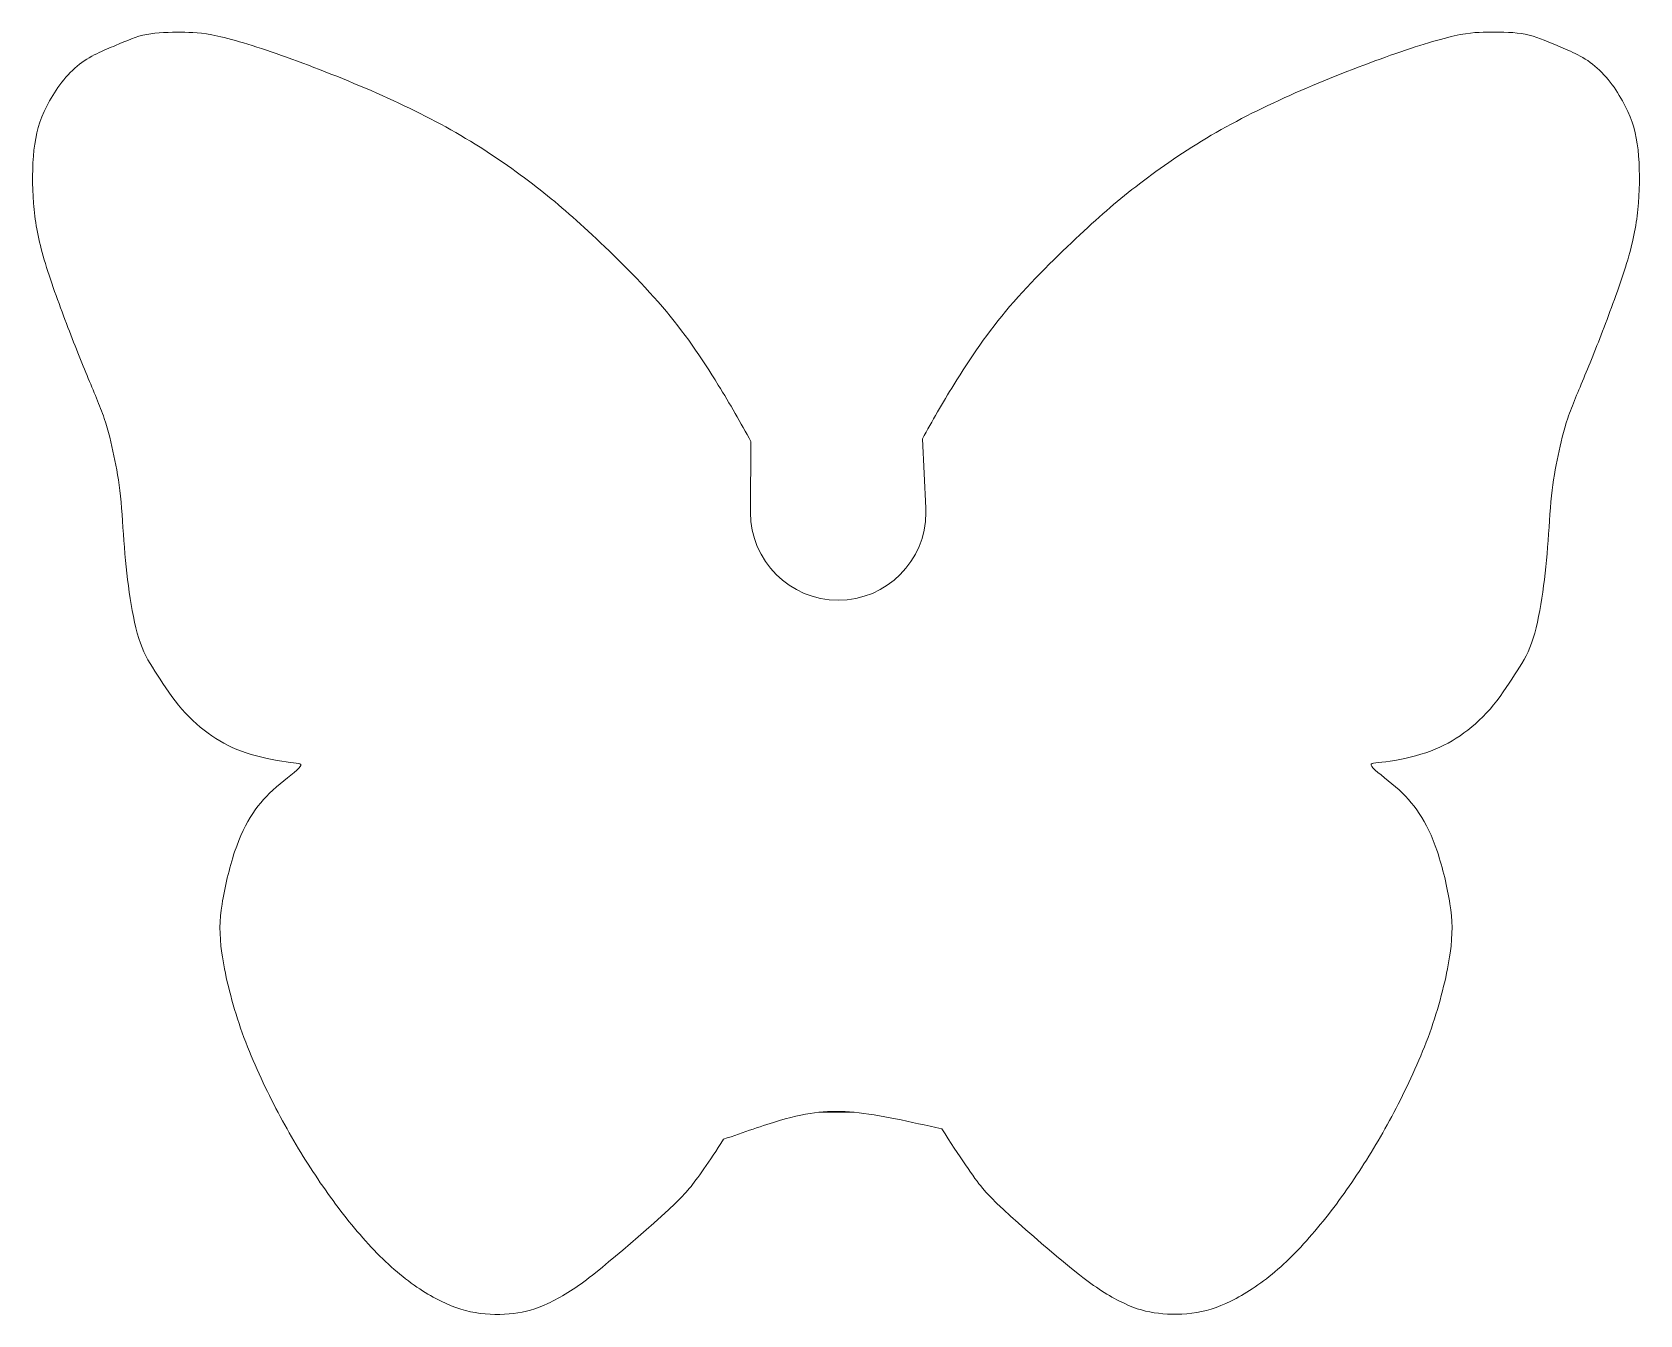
# Model space of a CAD drawing. Header units: millimetres. Extents: x -29.8 to 29.8, y -23.8 to 23.8.
import ezdxf

# ---------------------------------------------------------------- set-up
doc = ezdxf.new("R2010")
doc.units = ezdxf.units.MM
doc.header["$MEASUREMENT"] = 0
doc.layers.add('Layer 1', color=7, linetype='Continuous')

msp = doc.modelspace()

# ---------------------------------------------------------------- linework, layer by layer
at = {"layer": 'Layer 1', "color": 5, "lineweight": 0}
for points, knots in [([(-3.1692, 5.9792), (-3.1692, 5.9792), (-3.1691, 5.9904), (-3.1691, 5.9904), (-3.1691, 5.9904), (-3.1692, 5.979), (-3.1693, 5.9675), (-3.1693, 5.956), (-3.1693, 5.956), (-3.1693, 4.1611), (-1.7142, 2.706), (0.0807, 2.706), (0.0807, 2.706), (1.8756, 2.706), (3.3307, 4.1611), (3.3307, 5.956), (3.3307, 5.956), (3.3307, 6.0108), (3.3293, 6.0653), (3.3267, 6.1193), (3.3267, 6.1193), (3.3267, 6.1193), (3.2, 8.679), (3.2, 8.679), (3.2, 8.679), (3.553, 9.335), (3.954, 10.026), (4.359, 10.682), (4.359, 10.682), (4.986, 11.7), (5.622, 12.637), (6.43, 13.584), (6.43, 13.584), (7.237, 14.531), (8.217, 15.488), (9.025, 16.242), (9.025, 16.242), (9.833, 16.995), (10.468, 17.545), (11.242, 18.136), (11.242, 18.136), (12.015, 18.726), (12.926, 19.358), (13.897, 19.928), (13.897, 19.928), (14.868, 20.498), (15.9, 21.007), (17.008, 21.496), (17.008, 21.496), (18.117, 21.985), (19.303, 22.453), (20.342, 22.825), (20.342, 22.825), (21.382, 23.198), (22.276, 23.474), (22.895, 23.612), (22.895, 23.612), (23.513, 23.75), (23.857, 23.75), (24.261, 23.75), (24.261, 23.75), (24.665, 23.75), (25.129, 23.75), (25.524, 23.673), (25.524, 23.673), (25.919, 23.596), (26.246, 23.442), (26.676, 23.263), (26.676, 23.263), (27.105, 23.084), (27.638, 22.881), (28.102, 22.494), (28.102, 22.494), (28.566, 22.107), (28.961, 21.537), (29.227, 21.007), (29.227, 21.007), (29.493, 20.478), (29.629, 19.989), (29.697, 19.388), (29.697, 19.388), (29.765, 18.787), (29.765, 18.074), (29.714, 17.423), (29.714, 17.423), (29.663, 16.771), (29.561, 16.181), (29.356, 15.458), (29.356, 15.458), (29.15, 14.735), (28.841, 13.879), (28.549, 13.105), (28.549, 13.105), (28.257, 12.331), (27.982, 11.639), (27.733, 11.038), (27.733, 11.038), (27.483, 10.437), (27.26, 9.928), (27.097, 9.45), (27.097, 9.45), (26.933, 8.971), (26.83, 8.523), (26.736, 8.065), (26.736, 8.065), (26.641, 7.607), (26.555, 7.138), (26.495, 6.568), (26.495, 6.568), (26.435, 5.998), (26.401, 5.326), (26.349, 4.674), (26.349, 4.674), (26.297, 4.022), (26.229, 3.391), (26.134, 2.78), (26.134, 2.78), (26.04, 2.169), (25.919, 1.578), (25.756, 1.12), (25.756, 1.12), (25.593, 0.662), (25.387, 0.336), (25.129, -0.061), (25.129, -0.061), (24.871, -0.458), (24.562, -0.926), (24.218, -1.324), (24.218, -1.324), (23.874, -1.721), (23.496, -2.047), (23.109, -2.311), (23.109, -2.311), (22.723, -2.576), (22.327, -2.78), (21.838, -2.943), (21.838, -2.943), (21.348, -3.106), (20.763, -3.228), (20.359, -3.279), (20.359, -3.279), (19.956, -3.33), (19.732, -3.309), (19.835, -3.452), (19.835, -3.452), (19.938, -3.594), (20.368, -3.9), (20.72, -4.205), (20.72, -4.205), (21.073, -4.511), (21.348, -4.816), (21.597, -5.193), (21.597, -5.193), (21.846, -5.57), (22.07, -6.018), (22.267, -6.608), (22.267, -6.608), (22.465, -7.199), (22.637, -7.932), (22.731, -8.543), (22.731, -8.543), (22.826, -9.154), (22.843, -9.643), (22.74, -10.366), (22.74, -10.366), (22.637, -11.089), (22.413, -12.046), (22.104, -12.973), (22.104, -12.973), (21.795, -13.899), (21.399, -14.795), (20.978, -15.641), (20.978, -15.641), (20.557, -16.486), (20.11, -17.28), (19.638, -18.034), (19.638, -18.034), (19.165, -18.787), (18.667, -19.5), (18.134, -20.172), (18.134, -20.172), (17.601, -20.844), (17.034, -21.475), (16.467, -21.984), (16.467, -21.984), (15.9, -22.494), (15.332, -22.881), (14.817, -23.156), (14.817, -23.156), (14.301, -23.432), (13.837, -23.596), (13.356, -23.679), (13.356, -23.679), (12.875, -23.761), (12.376, -23.761), (11.938, -23.709), (11.938, -23.709), (11.5, -23.657), (11.122, -23.554), (10.666, -23.339), (10.666, -23.339), (10.211, -23.125), (9.678, -22.799), (9.137, -22.382), (9.137, -22.382), (8.595, -21.964), (6.081, -19.871), (5.419, -19.067), (5.419, -19.067), (5.113, -18.695), (4.561, -17.881), (3.919, -16.879), (3.919, -16.879), (3.338, -16.747), (2.758, -16.616), (2.209, -16.505), (2.209, -16.505), (1.661, -16.395), (1.143, -16.306), (0.676, -16.261), (0.676, -16.261), (0.208, -16.217), (-0.208, -16.219), (-0.636, -16.263), (-0.636, -16.263), (-1.063, -16.308), (-1.501, -16.396), (-2.091, -16.57), (-2.091, -16.57), (-2.68, -16.744), (-3.421, -17.003), (-4.163, -17.263), (-4.163, -17.263), (-4.7, -18.089), (-5.153, -18.748), (-5.419, -19.072), (-5.419, -19.072), (-6.081, -19.877), (-8.595, -21.969), (-9.136, -22.387), (-9.136, -22.387), (-9.678, -22.804), (-10.211, -23.13), (-10.666, -23.345), (-10.666, -23.345), (-11.121, -23.559), (-11.5, -23.663), (-11.938, -23.714), (-11.938, -23.714), (-12.376, -23.766), (-12.875, -23.766), (-13.356, -23.684), (-13.356, -23.684), (-13.837, -23.602), (-14.301, -23.437), (-14.817, -23.162), (-14.817, -23.162), (-15.332, -22.886), (-15.899, -22.499), (-16.467, -21.99), (-16.467, -21.99), (-17.034, -21.481), (-17.601, -20.849), (-18.134, -20.177), (-18.134, -20.177), (-18.666, -19.505), (-19.165, -18.792), (-19.638, -18.039), (-19.638, -18.039), (-20.11, -17.285), (-20.557, -16.491), (-20.978, -15.646), (-20.978, -15.646), (-21.399, -14.801), (-21.795, -13.905), (-22.104, -12.978), (-22.104, -12.978), (-22.413, -12.051), (-22.637, -11.094), (-22.74, -10.371), (-22.74, -10.371), (-22.843, -9.648), (-22.826, -9.16), (-22.731, -8.549), (-22.731, -8.549), (-22.637, -7.938), (-22.465, -7.204), (-22.267, -6.614), (-22.267, -6.614), (-22.069, -6.023), (-21.846, -5.575), (-21.597, -5.198), (-21.597, -5.198), (-21.348, -4.822), (-21.073, -4.516), (-20.72, -4.211), (-20.72, -4.211), (-20.368, -3.905), (-19.938, -3.6), (-19.835, -3.457), (-19.835, -3.457), (-19.732, -3.315), (-19.955, -3.335), (-20.359, -3.284), (-20.359, -3.284), (-20.763, -3.233), (-21.348, -3.111), (-21.837, -2.948), (-21.837, -2.948), (-22.327, -2.785), (-22.723, -2.581), (-23.109, -2.317), (-23.109, -2.317), (-23.496, -2.052), (-23.874, -1.726), (-24.218, -1.329), (-24.218, -1.329), (-24.562, -0.932), (-24.871, -0.463), (-25.129, -0.066), (-25.129, -0.066), (-25.387, 0.331), (-25.593, 0.657), (-25.756, 1.115), (-25.756, 1.115), (-25.919, 1.573), (-26.04, 2.164), (-26.134, 2.775), (-26.134, 2.775), (-26.229, 3.386), (-26.297, 4.017), (-26.349, 4.669), (-26.349, 4.669), (-26.4, 5.32), (-26.435, 5.992), (-26.495, 6.563), (-26.495, 6.563), (-26.555, 7.133), (-26.641, 7.601), (-26.736, 8.06), (-26.736, 8.06), (-26.83, 8.518), (-26.933, 8.966), (-27.097, 9.444), (-27.097, 9.444), (-27.26, 9.923), (-27.483, 10.432), (-27.733, 11.033), (-27.733, 11.033), (-27.982, 11.634), (-28.257, 12.326), (-28.549, 13.1), (-28.549, 13.1), (-28.841, 13.874), (-29.15, 14.729), (-29.356, 15.452), (-29.356, 15.452), (-29.561, 16.175), (-29.663, 16.766), (-29.714, 17.417), (-29.714, 17.417), (-29.765, 18.069), (-29.765, 18.782), (-29.697, 19.383), (-29.697, 19.383), (-29.629, 19.983), (-29.493, 20.472), (-29.227, 21.002), (-29.227, 21.002), (-28.961, 21.531), (-28.566, 22.102), (-28.102, 22.488), (-28.102, 22.488), (-27.638, 22.875), (-27.105, 23.079), (-26.675, 23.258), (-26.675, 23.258), (-26.246, 23.437), (-25.919, 23.591), (-25.524, 23.668), (-25.524, 23.668), (-25.129, 23.745), (-24.665, 23.745), (-24.261, 23.745), (-24.261, 23.745), (-23.857, 23.745), (-23.513, 23.745), (-22.894, 23.606), (-22.894, 23.606), (-22.276, 23.468), (-21.382, 23.192), (-20.342, 22.82), (-20.342, 22.82), (-19.302, 22.448), (-18.117, 21.979), (-17.008, 21.491), (-17.008, 21.491), (-15.899, 21.002), (-14.868, 20.493), (-13.897, 19.922), (-13.897, 19.922), (-12.926, 19.352), (-12.015, 18.721), (-11.242, 18.13), (-11.242, 18.13), (-10.468, 17.54), (-9.833, 16.99), (-9.025, 16.236), (-9.025, 16.236), (-8.217, 15.483), (-7.237, 14.526), (-6.43, 13.579), (-6.43, 13.579), (-5.622, 12.632), (-4.986, 11.695), (-4.359, 10.676), (-4.359, 10.676), (-3.935, 9.99), (-3.516, 9.266), (-3.151, 8.583), (-3.151, 8.583), (-3.151, 8.583), (-3.1692, 5.9792), (-3.1692, 5.9792)], [0, 0, 0, 0, 0.0093458, 0.0093458, 0.0093458, 0.0093458, 0.0186916, 0.0186916, 0.0186916, 0.0186916, 0.0280374, 0.0280374, 0.0280374, 0.0280374, 0.0373832, 0.0373832, 0.0373832, 0.0373832, 0.046729, 0.046729, 0.046729, 0.046729, 0.0560748, 0.0560748, 0.0560748, 0.0560748, 0.0654206, 0.0654206, 0.0654206, 0.0654206, 0.0747664, 0.0747664, 0.0747664, 0.0747664, 0.0841121, 0.0841121, 0.0841121, 0.0841121, 0.0934579, 0.0934579, 0.0934579, 0.0934579, 0.1028037, 0.1028037, 0.1028037, 0.1028037, 0.1121495, 0.1121495, 0.1121495, 0.1121495, 0.1214953, 0.1214953, 0.1214953, 0.1214953, 0.1308411, 0.1308411, 0.1308411, 0.1308411, 0.1401869, 0.1401869, 0.1401869, 0.1401869, 0.1495327, 0.1495327, 0.1495327, 0.1495327, 0.1588785, 0.1588785, 0.1588785, 0.1588785, 0.1682243, 0.1682243, 0.1682243, 0.1682243, 0.1775701, 0.1775701, 0.1775701, 0.1775701, 0.1869159, 0.1869159, 0.1869159, 0.1869159, 0.1962617, 0.1962617, 0.1962617, 0.1962617, 0.2056075, 0.2056075, 0.2056075, 0.2056075, 0.2149533, 0.2149533, 0.2149533, 0.2149533, 0.2242991, 0.2242991, 0.2242991, 0.2242991, 0.2336449, 0.2336449, 0.2336449, 0.2336449, 0.2429907, 0.2429907, 0.2429907, 0.2429907, 0.2523364, 0.2523364, 0.2523364, 0.2523364, 0.2616822, 0.2616822, 0.2616822, 0.2616822, 0.271028, 0.271028, 0.271028, 0.271028, 0.2803738, 0.2803738, 0.2803738, 0.2803738, 0.2897196, 0.2897196, 0.2897196, 0.2897196, 0.2990654, 0.2990654, 0.2990654, 0.2990654, 0.3084112, 0.3084112, 0.3084112, 0.3084112, 0.317757, 0.317757, 0.317757, 0.317757, 0.3271028, 0.3271028, 0.3271028, 0.3271028, 0.3364486, 0.3364486, 0.3364486, 0.3364486, 0.3457944, 0.3457944, 0.3457944, 0.3457944, 0.3551402, 0.3551402, 0.3551402, 0.3551402, 0.364486, 0.364486, 0.364486, 0.364486, 0.3738318, 0.3738318, 0.3738318, 0.3738318, 0.3831776, 0.3831776, 0.3831776, 0.3831776, 0.3925234, 0.3925234, 0.3925234, 0.3925234, 0.4018692, 0.4018692, 0.4018692, 0.4018692, 0.411215, 0.411215, 0.411215, 0.411215, 0.4205607, 0.4205607, 0.4205607, 0.4205607, 0.4299065, 0.4299065, 0.4299065, 0.4299065, 0.4392523, 0.4392523, 0.4392523, 0.4392523, 0.4485981, 0.4485981, 0.4485981, 0.4485981, 0.4579439, 0.4579439, 0.4579439, 0.4579439, 0.4672897, 0.4672897, 0.4672897, 0.4672897, 0.4766355, 0.4766355, 0.4766355, 0.4766355, 0.4859813, 0.4859813, 0.4859813, 0.4859813, 0.4953271, 0.4953271, 0.4953271, 0.4953271, 0.5046729, 0.5046729, 0.5046729, 0.5046729, 0.5140187, 0.5140187, 0.5140187, 0.5140187, 0.5233645, 0.5233645, 0.5233645, 0.5233645, 0.5327103, 0.5327103, 0.5327103, 0.5327103, 0.5420561, 0.5420561, 0.5420561, 0.5420561, 0.5514019, 0.5514019, 0.5514019, 0.5514019, 0.5607477, 0.5607477, 0.5607477, 0.5607477, 0.5700935, 0.5700935, 0.5700935, 0.5700935, 0.5794393, 0.5794393, 0.5794393, 0.5794393, 0.588785, 0.588785, 0.588785, 0.588785, 0.5981308, 0.5981308, 0.5981308, 0.5981308, 0.6074766, 0.6074766, 0.6074766, 0.6074766, 0.6168224, 0.6168224, 0.6168224, 0.6168224, 0.6261682, 0.6261682, 0.6261682, 0.6261682, 0.635514, 0.635514, 0.635514, 0.635514, 0.6448598, 0.6448598, 0.6448598, 0.6448598, 0.6542056, 0.6542056, 0.6542056, 0.6542056, 0.6635514, 0.6635514, 0.6635514, 0.6635514, 0.6728972, 0.6728972, 0.6728972, 0.6728972, 0.682243, 0.682243, 0.682243, 0.682243, 0.6915888, 0.6915888, 0.6915888, 0.6915888, 0.7009346, 0.7009346, 0.7009346, 0.7009346, 0.7102804, 0.7102804, 0.7102804, 0.7102804, 0.7196262, 0.7196262, 0.7196262, 0.7196262, 0.728972, 0.728972, 0.728972, 0.728972, 0.7383178, 0.7383178, 0.7383178, 0.7383178, 0.7476636, 0.7476636, 0.7476636, 0.7476636, 0.7570093, 0.7570093, 0.7570093, 0.7570093, 0.7663551, 0.7663551, 0.7663551, 0.7663551, 0.7757009, 0.7757009, 0.7757009, 0.7757009, 0.7850467, 0.7850467, 0.7850467, 0.7850467, 0.7943925, 0.7943925, 0.7943925, 0.7943925, 0.8037383, 0.8037383, 0.8037383, 0.8037383, 0.8130841, 0.8130841, 0.8130841, 0.8130841, 0.8224299, 0.8224299, 0.8224299, 0.8224299, 0.8317757, 0.8317757, 0.8317757, 0.8317757, 0.8411215, 0.8411215, 0.8411215, 0.8411215, 0.8504673, 0.8504673, 0.8504673, 0.8504673, 0.8598131, 0.8598131, 0.8598131, 0.8598131, 0.8691589, 0.8691589, 0.8691589, 0.8691589, 0.8785047, 0.8785047, 0.8785047, 0.8785047, 0.8878505, 0.8878505, 0.8878505, 0.8878505, 0.8971963, 0.8971963, 0.8971963, 0.8971963, 0.9065421, 0.9065421, 0.9065421, 0.9065421, 0.9158879, 0.9158879, 0.9158879, 0.9158879, 0.9252336, 0.9252336, 0.9252336, 0.9252336, 0.9345794, 0.9345794, 0.9345794, 0.9345794, 0.9439252, 0.9439252, 0.9439252, 0.9439252, 0.953271, 0.953271, 0.953271, 0.953271, 0.9626168, 0.9626168, 0.9626168, 0.9626168, 0.9719626, 0.9719626, 0.9719626, 0.9719626, 0.9813084, 0.9813084, 0.9813084, 0.9813084, 1, 1, 1, 1]), ([(-4.163, -17.263), (-3.421, -17.003), (-2.68, -16.744), (-2.091, -16.57), (-2.091, -16.57), (-1.501, -16.396), (-1.063, -16.308), (-0.636, -16.263), (-0.636, -16.263), (-0.632, -16.263), (-0.628, -16.262), (-0.624, -16.262), (-0.624, -16.262), (-0.208, -16.26), (0.208, -16.259), (0.416, -16.258), (0.416, -16.258), (0.624, -16.257), (0.624, -16.257), (0.624, -16.257), (0.624, -16.257), (0.641, -16.258), (0.658, -16.26), (0.676, -16.261), (0.676, -16.261), (1.143, -16.306), (1.661, -16.395), (2.209, -16.505), (2.209, -16.505), (2.758, -16.616), (3.338, -16.747), (3.919, -16.879)], [0, 0, 0, 0, 0.1111111, 0.1111111, 0.1111111, 0.1111111, 0.2222222, 0.2222222, 0.2222222, 0.2222222, 0.3333333, 0.3333333, 0.3333333, 0.3333333, 0.4444444, 0.4444444, 0.4444444, 0.4444444, 0.5555556, 0.5555556, 0.5555556, 0.5555556, 0.6666667, 0.6666667, 0.6666667, 0.6666667, 0.7777778, 0.7777778, 0.7777778, 0.7777778, 1, 1, 1, 1])]:
    msp.add_open_spline(points, degree=3, knots=knots, dxfattribs=at)

doc.saveas('drawing.dxf')
